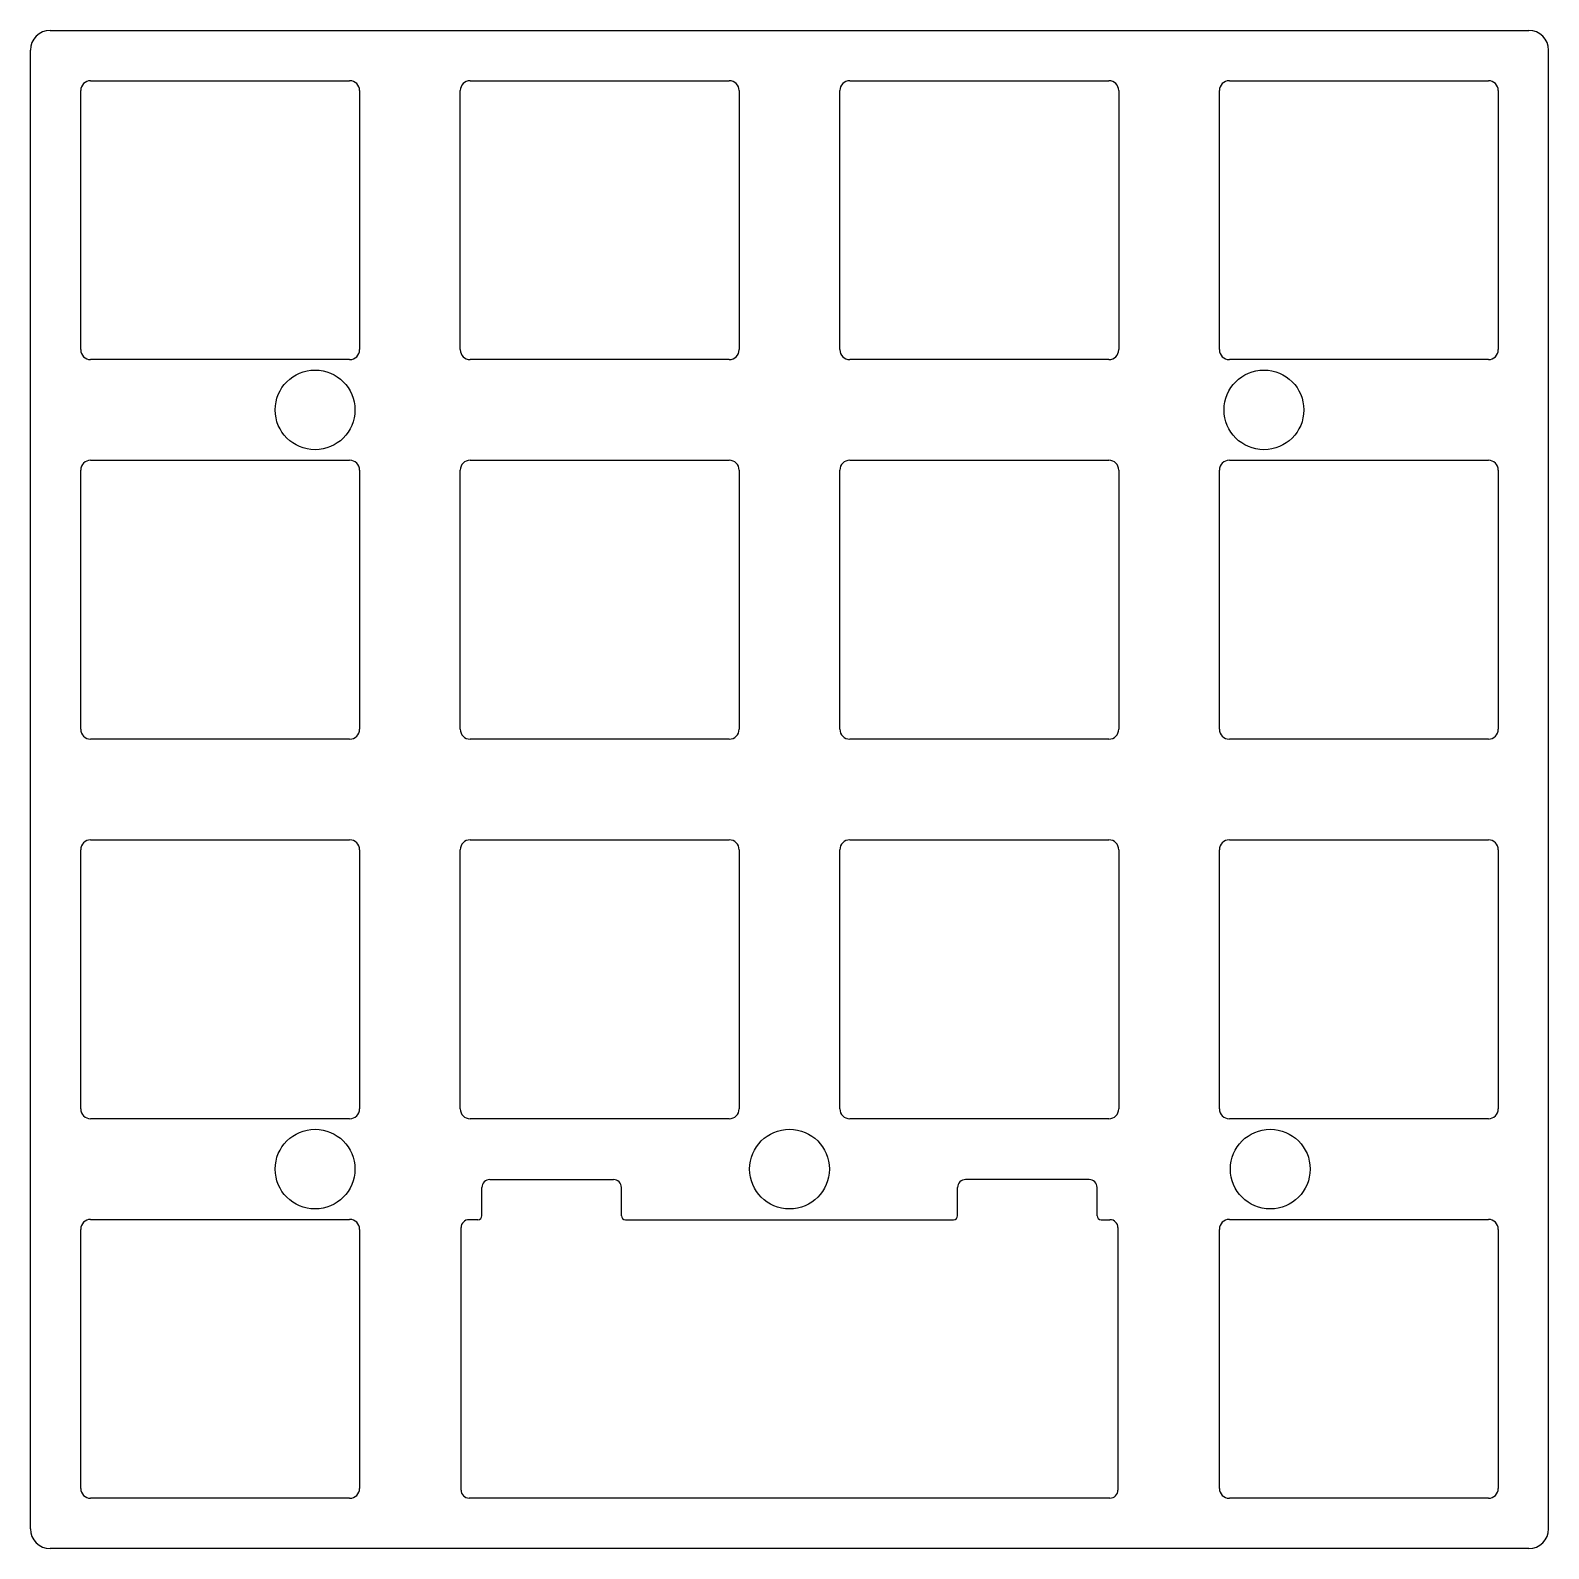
# Model space of a CAD drawing. Extents: x 25.4 to 101.6, y -101.6 to -25.4.
import ezdxf

# ---------------------------------------------------------------- set-up
doc = ezdxf.new("R2010")
doc.units = 0
doc.layers.add('BLACK', color=7, linetype='CONTINUOUS')

msp = doc.modelspace()

# ---------------------------------------------------------------- linework, layer by layer
at = {"layer": 'BLACK', "linetype": 'CONTINUOUS'}
for p, q in [((26.4, -25.4), (100.6, -25.4)), ((25.4, -100.6), (25.4, -26.4)), ((101.6, -100.6), (101.6, -26.4)), ((28.425, -27.925), (41.425, -27.925)), ((47.475, -27.925), (60.475, -27.925)), ((66.525, -27.925), (79.525, -27.925)), ((85.575, -27.925), (98.575, -27.925)), ((27.925, -41.425), (27.925, -28.425)), ((41.925, -28.425), (41.925, -41.425)), ((46.975, -41.425), (46.975, -28.425)), ((60.975, -28.425), (60.975, -41.425)), ((66.025, -41.425), (66.025, -28.425)), ((80.025, -28.425), (80.025, -41.425)), ((85.075, -41.425), (85.075, -28.425)), ((99.075, -28.425), (99.075, -41.425)), ((41.425, -41.925), (28.425, -41.925)), ((60.475, -41.925), (47.475, -41.925)), ((79.525, -41.925), (66.525, -41.925)), ((98.575, -41.925), (85.575, -41.925)), ((28.425, -46.975), (41.425, -46.975)), ((47.475, -46.975), (60.475, -46.975)), ((66.525, -46.975), (79.525, -46.975)), ((85.575, -46.975), (98.575, -46.975)), ((27.925, -60.475), (27.925, -47.475)), ((41.925, -47.475), (41.925, -60.475)), ((46.975, -60.475), (46.975, -47.475)), ((60.975, -47.475), (60.975, -60.475)), ((66.025, -60.475), (66.025, -47.475)), ((80.025, -47.475), (80.025, -60.475)), ((85.075, -60.475), (85.075, -47.475)), ((99.075, -47.475), (99.075, -60.475)), ((41.425, -60.975), (28.425, -60.975)), ((60.475, -60.975), (47.475, -60.975)), ((79.525, -60.975), (66.525, -60.975)), ((98.575, -60.975), (85.575, -60.975)), ((28.425, -66.025), (41.425, -66.025)), ((47.475, -66.025), (60.475, -66.025)), ((66.525, -66.025), (79.525, -66.025)), ((85.575, -66.025), (98.575, -66.025)), ((27.925, -79.525), (27.925, -66.525)), ((41.925, -66.525), (41.925, -79.525)), ((46.975, -79.525), (46.975, -66.525)), ((60.975, -66.525), (60.975, -79.525)), ((66.025, -79.525), (66.025, -66.525)), ((80.025, -66.525), (80.025, -79.525)), ((85.075, -79.525), (85.075, -66.525)), ((99.075, -66.525), (99.075, -79.525)), ((41.425, -80.025), (28.425, -80.025)), ((60.475, -80.025), (47.475, -80.025)), ((79.525, -80.025), (66.525, -80.025)), ((98.575, -80.025), (85.575, -80.025)), ((48.062, -84.89), (48.062, -83.475)), ((48.462, -83.075), (54.662, -83.075)), ((55.062, -84.89), (55.062, -83.475)), ((71.938, -84.89), (71.938, -83.475)), ((78.538, -83.075), (72.338, -83.075)), ((78.938, -84.89), (78.938, -83.475)), ((28.425, -85.075), (41.425, -85.075)), ((47.862, -85.09), (47.415, -85.09)), ((55.262, -85.09), (71.738, -85.09)), ((79.138, -85.09), (79.585, -85.09)), ((85.575, -85.075), (98.575, -85.075)), ((27.925, -98.575), (27.925, -85.575)), ((41.925, -85.575), (41.925, -98.575)), ((47.015, -98.66), (47.015, -85.49)), ((79.985, -85.49), (79.985, -98.66)), ((85.075, -98.575), (85.075, -85.575)), ((99.075, -85.575), (99.075, -98.575)), ((41.425, -99.075), (28.425, -99.075)), ((79.585, -99.06), (47.415, -99.06)), ((98.575, -99.075), (85.575, -99.075)), ((100.6, -101.6), (26.4, -101.6))]:
    msp.add_line(p, q, dxfattribs=at)
at = {"layer": 'BLACK'}
for centre in [(39.6875, -44.45), (87.3125, -44.45), (39.6875, -82.55), (63.5, -82.55), (87.63, -82.55)]:
    msp.add_circle(centre, 1.999999, dxfattribs=at)
for centre, radius, start, end in [((26.4, -26.4), 1, 90, 180), ((100.6, -26.4), 1, 0, 90), ((28.425, -28.425), 0.5, 90, 180), ((41.424999, -28.425001), 0.500001, 0.00011459, 89.99988541), ((47.475, -28.425), 0.5, 90, 180), ((60.474999, -28.425001), 0.500001, 0.00011459, 89.99988541), ((66.525, -28.425), 0.5, 90, 180), ((79.524999, -28.425001), 0.500001, 0.00011459, 89.99988541), ((85.575, -28.425), 0.5, 90, 180), ((98.574999, -28.425001), 0.500001, 0.00011459, 89.99988541), ((28.425, -41.425), 0.5, -180, -90), ((41.424999, -41.424999), 0.500001, -89.99988541, -0.00011459), ((47.475, -41.425), 0.5, -180, -90), ((60.474999, -41.424999), 0.500001, -89.99988541, -0.00011459), ((66.525, -41.425), 0.5, -180, -90), ((79.524999, -41.424999), 0.500001, -89.99988541, -0.00011459), ((85.575, -41.425), 0.5, -180, -90), ((98.574999, -41.424999), 0.500001, -89.99988541, -0.00011459), ((28.425, -47.475), 0.5, 90, 180), ((41.424999, -47.475001), 0.500001, 0.00011459, 89.99988541), ((47.475, -47.475), 0.5, 90, 180), ((60.474999, -47.475001), 0.500001, 0.00011459, 89.99988541), ((66.525, -47.475), 0.5, 90, 180), ((79.524999, -47.475001), 0.500001, 0.00011459, 89.99988541), ((85.575, -47.475), 0.5, 90, 180), ((98.574999, -47.475001), 0.500001, 0.00011459, 89.99988541), ((28.425, -60.475), 0.5, -180, -90), ((41.424999, -60.474999), 0.500001, -89.99988541, -0.00011459), ((47.475, -60.475), 0.5, -180, -90), ((60.474999, -60.474999), 0.500001, -89.99988541, -0.00011459), ((66.525, -60.475), 0.5, -180, -90), ((79.524999, -60.474999), 0.500001, -89.99988541, -0.00011459), ((85.575, -60.475), 0.5, -180, -90), ((98.574999, -60.474999), 0.500001, -89.99988541, -0.00011459), ((28.425, -66.525), 0.5, 90, 180), ((41.424999, -66.525001), 0.500001, 0.00011459, 89.99988541), ((47.475, -66.525), 0.5, 90, 180), ((60.474999, -66.525001), 0.500001, 0.00011459, 89.99988541), ((66.525, -66.525), 0.5, 90, 180), ((79.524999, -66.525001), 0.500001, 0.00011459, 89.99988541), ((85.575, -66.525), 0.5, 90, 180), ((98.574999, -66.525001), 0.500001, 0.00011459, 89.99988541), ((28.425, -79.525), 0.5, -180, -90), ((41.424999, -79.524999), 0.500001, -89.99988541, -0.00011459), ((47.475, -79.525), 0.5, -180, -90), ((60.474999, -79.524999), 0.500001, -89.99988541, -0.00011459), ((66.525, -79.525), 0.5, -180, -90), ((79.524999, -79.524999), 0.500001, -89.99988541, -0.00011459), ((85.575, -79.525), 0.5, -180, -90), ((98.574999, -79.524999), 0.500001, -89.99988541, -0.00011459), ((48.462, -83.475), 0.4, 90, 180), ((54.662, -83.475), 0.4, 0, 90), ((72.337999, -83.474999), 0.399999, -270.00014324, -179.99985676), ((78.538001, -83.474999), 0.399999, -0.00014324, 90.00014324), ((28.425, -85.575), 0.5, 90, 180), ((41.424999, -85.575001), 0.500001, 0.00011459, 89.99988541), ((47.415, -85.49), 0.4, 90, 180), ((47.862, -84.89), 0.2, -90, 0), ((55.262, -84.89), 0.2, -180, -90), ((71.737999, -84.889999), 0.200001, -89.99971352, -0.00028648), ((79.138005, -84.889995), 0.200005, -179.99856764, -90.00143236), ((79.585001, -85.489999), 0.399999, -0.00014324, 90.00014324), ((85.575, -85.575), 0.5, 90, 180), ((98.574999, -85.575001), 0.500001, 0.00011459, 89.99988541), ((28.425, -98.575), 0.5, -180, -90), ((41.424999, -98.574999), 0.500001, -89.99988541, -0.00011459), ((47.415, -98.66), 0.4, -180, -90), ((79.585001, -98.660001), 0.399999, -90.00014324, 0.00014324), ((85.575, -98.575), 0.5, -180, -90), ((98.574999, -98.574999), 0.500001, -89.99988541, -0.00011459), ((26.4, -100.6), 1, -180, -90), ((100.6, -100.6), 1, -90, 0)]:
    msp.add_arc(centre, radius, start, end, dxfattribs=at)

doc.saveas('drawing.dxf')
